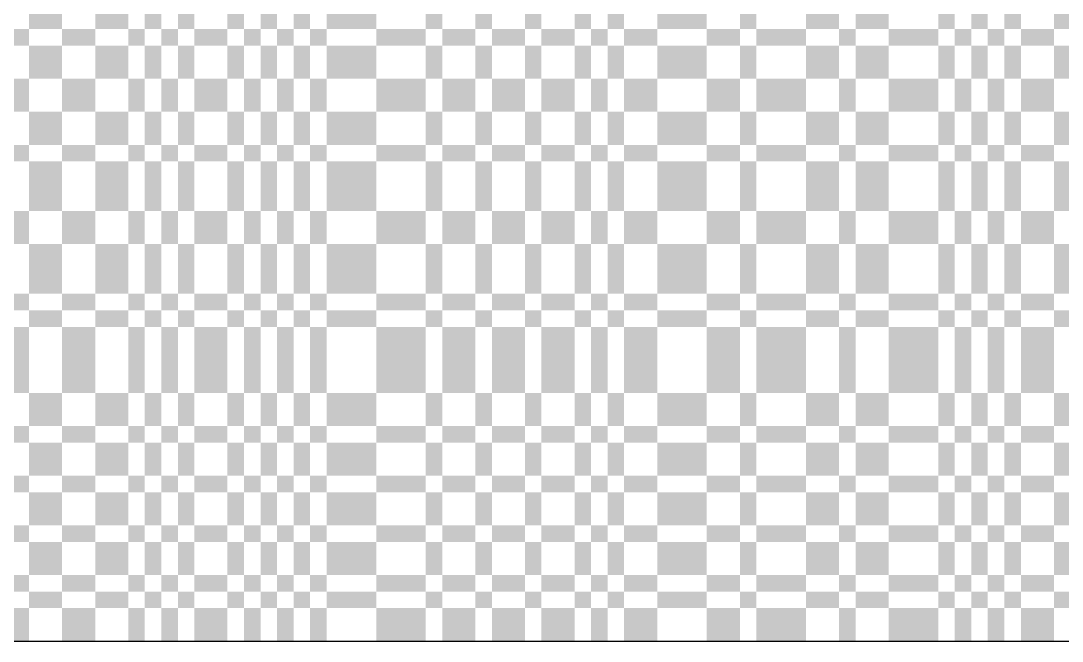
# Model space of a CAD drawing. Extents: x 0 to 10, y 0 to 10.
# Drawn here: x 4.99 to 6.25, y 1 to 1.75 of the extents above; entities that cross this region are included whole.
import ezdxf

# ---------------------------------------------------------------- set-up
doc = ezdxf.new("R2010")
doc.units = 0
doc.header["$MEASUREMENT"] = 0
doc.layers.add('CHROME', color=7, linetype='Continuous')
doc.layers.add('OUTLINE', color=7, linetype='Continuous')

msp = doc.modelspace()

# ---------------------------------------------------------------- linework, layer by layer
at = {"layer": 'CHROME'}
for points in [[(5, 1.74), (5.04, 1.74), (5, 1.76), (5.04, 1.76)], [(5.08, 1.74), (5.12, 1.74), (5.08, 1.76), (5.12, 1.76)], [(5.14, 1.74), (5.16, 1.74), (5.14, 1.76), (5.16, 1.76)], [(5.18, 1.74), (5.2, 1.74), (5.18, 1.76), (5.2, 1.76)], [(5.24, 1.74), (5.26, 1.74), (5.24, 1.76), (5.26, 1.76)], [(5.28, 1.74), (5.3, 1.74), (5.28, 1.76), (5.3, 1.76)], [(5.32, 1.74), (5.34, 1.74), (5.32, 1.76), (5.34, 1.76)], [(5.36, 1.74), (5.42, 1.74), (5.36, 1.76), (5.42, 1.76)], [(5.48, 1.74), (5.5, 1.74), (5.48, 1.76), (5.5, 1.76)], [(5.54, 1.74), (5.56, 1.74), (5.54, 1.76), (5.56, 1.76)], [(5.6, 1.74), (5.62, 1.74), (5.6, 1.76), (5.62, 1.76)], [(5.66, 1.74), (5.68, 1.74), (5.66, 1.76), (5.68, 1.76)], [(5.7, 1.74), (5.72, 1.74), (5.7, 1.76), (5.72, 1.76)], [(5.76, 1.74), (5.82, 1.74), (5.76, 1.76), (5.82, 1.76)], [(5.86, 1.74), (5.88, 1.74), (5.86, 1.76), (5.88, 1.76)], [(5.94, 1.74), (5.98, 1.74), (5.94, 1.76), (5.98, 1.76)], [(6, 1.74), (6.04, 1.74), (6, 1.76), (6.04, 1.76)], [(6.1, 1.74), (6.12, 1.74), (6.1, 1.76), (6.12, 1.76)], [(6.14, 1.74), (6.16, 1.74), (6.14, 1.76), (6.16, 1.76)], [(6.18, 1.74), (6.2, 1.74), (6.18, 1.76), (6.2, 1.76)], [(6.24, 1.74), (6.26, 1.74), (6.24, 1.76), (6.26, 1.76)], [(4.98, 1.72), (5, 1.72), (4.98, 1.74), (5, 1.74)], [(5.04, 1.72), (5.08, 1.72), (5.04, 1.74), (5.08, 1.74)], [(5.12, 1.72), (5.14, 1.72), (5.12, 1.74), (5.14, 1.74)], [(5.16, 1.72), (5.18, 1.72), (5.16, 1.74), (5.18, 1.74)], [(5.2, 1.72), (5.24, 1.72), (5.2, 1.74), (5.24, 1.74)], [(5.26, 1.72), (5.28, 1.72), (5.26, 1.74), (5.28, 1.74)], [(5.3, 1.72), (5.32, 1.72), (5.3, 1.74), (5.32, 1.74)], [(5.34, 1.72), (5.36, 1.72), (5.34, 1.74), (5.36, 1.74)], [(5.42, 1.72), (5.48, 1.72), (5.42, 1.74), (5.48, 1.74)], [(5.5, 1.72), (5.54, 1.72), (5.5, 1.74), (5.54, 1.74)], [(5.56, 1.72), (5.6, 1.72), (5.56, 1.74), (5.6, 1.74)], [(5.62, 1.72), (5.66, 1.72), (5.62, 1.74), (5.66, 1.74)], [(5.68, 1.72), (5.7, 1.72), (5.68, 1.74), (5.7, 1.74)], [(5.72, 1.72), (5.76, 1.72), (5.72, 1.74), (5.76, 1.74)], [(5.82, 1.72), (5.86, 1.72), (5.82, 1.74), (5.86, 1.74)], [(5.88, 1.72), (5.94, 1.72), (5.88, 1.74), (5.94, 1.74)], [(5.98, 1.72), (6, 1.72), (5.98, 1.74), (6, 1.74)], [(6.04, 1.72), (6.1, 1.72), (6.04, 1.74), (6.1, 1.74)], [(6.12, 1.72), (6.14, 1.72), (6.12, 1.74), (6.14, 1.74)], [(6.16, 1.72), (6.18, 1.72), (6.16, 1.74), (6.18, 1.74)], [(6.2, 1.72), (6.24, 1.72), (6.2, 1.74), (6.24, 1.74)], [(5, 1.68), (5.04, 1.68), (5, 1.72), (5.04, 1.72)], [(5.08, 1.68), (5.12, 1.68), (5.08, 1.72), (5.12, 1.72)], [(5.14, 1.68), (5.16, 1.68), (5.14, 1.72), (5.16, 1.72)], [(5.18, 1.68), (5.2, 1.68), (5.18, 1.72), (5.2, 1.72)], [(5.24, 1.68), (5.26, 1.68), (5.24, 1.72), (5.26, 1.72)], [(5.28, 1.68), (5.3, 1.68), (5.28, 1.72), (5.3, 1.72)], [(5.32, 1.68), (5.34, 1.68), (5.32, 1.72), (5.34, 1.72)], [(5.36, 1.68), (5.42, 1.68), (5.36, 1.72), (5.42, 1.72)], [(5.48, 1.68), (5.5, 1.68), (5.48, 1.72), (5.5, 1.72)], [(5.54, 1.68), (5.56, 1.68), (5.54, 1.72), (5.56, 1.72)], [(5.6, 1.68), (5.62, 1.68), (5.6, 1.72), (5.62, 1.72)], [(5.66, 1.68), (5.68, 1.68), (5.66, 1.72), (5.68, 1.72)], [(5.7, 1.68), (5.72, 1.68), (5.7, 1.72), (5.72, 1.72)], [(5.76, 1.68), (5.82, 1.68), (5.76, 1.72), (5.82, 1.72)], [(5.86, 1.68), (5.88, 1.68), (5.86, 1.72), (5.88, 1.72)], [(5.94, 1.68), (5.98, 1.68), (5.94, 1.72), (5.98, 1.72)], [(6, 1.68), (6.04, 1.68), (6, 1.72), (6.04, 1.72)], [(6.1, 1.68), (6.12, 1.68), (6.1, 1.72), (6.12, 1.72)], [(6.14, 1.68), (6.16, 1.68), (6.14, 1.72), (6.16, 1.72)], [(6.18, 1.68), (6.2, 1.68), (6.18, 1.72), (6.2, 1.72)], [(6.24, 1.68), (6.26, 1.68), (6.24, 1.72), (6.26, 1.72)], [(4.98, 1.64), (5, 1.64), (4.98, 1.68), (5, 1.68)], [(5.04, 1.64), (5.08, 1.64), (5.04, 1.68), (5.08, 1.68)], [(5.12, 1.64), (5.14, 1.64), (5.12, 1.68), (5.14, 1.68)], [(5.16, 1.64), (5.18, 1.64), (5.16, 1.68), (5.18, 1.68)], [(5.2, 1.64), (5.24, 1.64), (5.2, 1.68), (5.24, 1.68)], [(5.26, 1.64), (5.28, 1.64), (5.26, 1.68), (5.28, 1.68)], [(5.3, 1.64), (5.32, 1.64), (5.3, 1.68), (5.32, 1.68)], [(5.34, 1.64), (5.36, 1.64), (5.34, 1.68), (5.36, 1.68)], [(5.42, 1.64), (5.48, 1.64), (5.42, 1.68), (5.48, 1.68)], [(5.5, 1.64), (5.54, 1.64), (5.5, 1.68), (5.54, 1.68)], [(5.56, 1.64), (5.6, 1.64), (5.56, 1.68), (5.6, 1.68)], [(5.62, 1.64), (5.66, 1.64), (5.62, 1.68), (5.66, 1.68)], [(5.68, 1.64), (5.7, 1.64), (5.68, 1.68), (5.7, 1.68)], [(5.72, 1.64), (5.76, 1.64), (5.72, 1.68), (5.76, 1.68)], [(5.82, 1.64), (5.86, 1.64), (5.82, 1.68), (5.86, 1.68)], [(5.88, 1.64), (5.94, 1.64), (5.88, 1.68), (5.94, 1.68)], [(5.98, 1.64), (6, 1.64), (5.98, 1.68), (6, 1.68)], [(6.04, 1.64), (6.1, 1.64), (6.04, 1.68), (6.1, 1.68)], [(6.12, 1.64), (6.14, 1.64), (6.12, 1.68), (6.14, 1.68)], [(6.16, 1.64), (6.18, 1.64), (6.16, 1.68), (6.18, 1.68)], [(6.2, 1.64), (6.24, 1.64), (6.2, 1.68), (6.24, 1.68)], [(5, 1.6), (5.04, 1.6), (5, 1.64), (5.04, 1.64)], [(5.08, 1.6), (5.12, 1.6), (5.08, 1.64), (5.12, 1.64)], [(5.14, 1.6), (5.16, 1.6), (5.14, 1.64), (5.16, 1.64)], [(5.18, 1.6), (5.2, 1.6), (5.18, 1.64), (5.2, 1.64)], [(5.24, 1.6), (5.26, 1.6), (5.24, 1.64), (5.26, 1.64)], [(5.28, 1.6), (5.3, 1.6), (5.28, 1.64), (5.3, 1.64)], [(5.32, 1.6), (5.34, 1.6), (5.32, 1.64), (5.34, 1.64)], [(5.36, 1.6), (5.42, 1.6), (5.36, 1.64), (5.42, 1.64)], [(5.48, 1.6), (5.5, 1.6), (5.48, 1.64), (5.5, 1.64)], [(5.54, 1.6), (5.56, 1.6), (5.54, 1.64), (5.56, 1.64)], [(5.6, 1.6), (5.62, 1.6), (5.6, 1.64), (5.62, 1.64)], [(5.66, 1.6), (5.68, 1.6), (5.66, 1.64), (5.68, 1.64)], [(5.7, 1.6), (5.72, 1.6), (5.7, 1.64), (5.72, 1.64)], [(5.76, 1.6), (5.82, 1.6), (5.76, 1.64), (5.82, 1.64)], [(5.86, 1.6), (5.88, 1.6), (5.86, 1.64), (5.88, 1.64)], [(5.94, 1.6), (5.98, 1.6), (5.94, 1.64), (5.98, 1.64)], [(6, 1.6), (6.04, 1.6), (6, 1.64), (6.04, 1.64)], [(6.1, 1.6), (6.12, 1.6), (6.1, 1.64), (6.12, 1.64)], [(6.14, 1.6), (6.16, 1.6), (6.14, 1.64), (6.16, 1.64)], [(6.18, 1.6), (6.2, 1.6), (6.18, 1.64), (6.2, 1.64)], [(6.24, 1.6), (6.26, 1.6), (6.24, 1.64), (6.26, 1.64)], [(4.98, 1.58), (5, 1.58), (4.98, 1.6), (5, 1.6)], [(5.04, 1.58), (5.08, 1.58), (5.04, 1.6), (5.08, 1.6)], [(5.12, 1.58), (5.14, 1.58), (5.12, 1.6), (5.14, 1.6)], [(5.16, 1.58), (5.18, 1.58), (5.16, 1.6), (5.18, 1.6)], [(5.2, 1.58), (5.24, 1.58), (5.2, 1.6), (5.24, 1.6)], [(5.26, 1.58), (5.28, 1.58), (5.26, 1.6), (5.28, 1.6)], [(5.3, 1.58), (5.32, 1.58), (5.3, 1.6), (5.32, 1.6)], [(5.34, 1.58), (5.36, 1.58), (5.34, 1.6), (5.36, 1.6)], [(5.42, 1.58), (5.48, 1.58), (5.42, 1.6), (5.48, 1.6)], [(5.5, 1.58), (5.54, 1.58), (5.5, 1.6), (5.54, 1.6)], [(5.56, 1.58), (5.6, 1.58), (5.56, 1.6), (5.6, 1.6)], [(5.62, 1.58), (5.66, 1.58), (5.62, 1.6), (5.66, 1.6)], [(5.68, 1.58), (5.7, 1.58), (5.68, 1.6), (5.7, 1.6)], [(5.72, 1.58), (5.76, 1.58), (5.72, 1.6), (5.76, 1.6)], [(5.82, 1.58), (5.86, 1.58), (5.82, 1.6), (5.86, 1.6)], [(5.88, 1.58), (5.94, 1.58), (5.88, 1.6), (5.94, 1.6)], [(5.98, 1.58), (6, 1.58), (5.98, 1.6), (6, 1.6)], [(6.04, 1.58), (6.1, 1.58), (6.04, 1.6), (6.1, 1.6)], [(6.12, 1.58), (6.14, 1.58), (6.12, 1.6), (6.14, 1.6)], [(6.16, 1.58), (6.18, 1.58), (6.16, 1.6), (6.18, 1.6)], [(6.2, 1.58), (6.24, 1.58), (6.2, 1.6), (6.24, 1.6)], [(5, 1.52), (5.04, 1.52), (5, 1.58), (5.04, 1.58)], [(5.08, 1.52), (5.12, 1.52), (5.08, 1.58), (5.12, 1.58)], [(5.14, 1.52), (5.16, 1.52), (5.14, 1.58), (5.16, 1.58)], [(5.18, 1.52), (5.2, 1.52), (5.18, 1.58), (5.2, 1.58)], [(5.24, 1.52), (5.26, 1.52), (5.24, 1.58), (5.26, 1.58)], [(5.28, 1.52), (5.3, 1.52), (5.28, 1.58), (5.3, 1.58)], [(5.32, 1.52), (5.34, 1.52), (5.32, 1.58), (5.34, 1.58)], [(5.36, 1.52), (5.42, 1.52), (5.36, 1.58), (5.42, 1.58)], [(5.48, 1.52), (5.5, 1.52), (5.48, 1.58), (5.5, 1.58)], [(5.54, 1.52), (5.56, 1.52), (5.54, 1.58), (5.56, 1.58)], [(5.6, 1.52), (5.62, 1.52), (5.6, 1.58), (5.62, 1.58)], [(5.66, 1.52), (5.68, 1.52), (5.66, 1.58), (5.68, 1.58)], [(5.7, 1.52), (5.72, 1.52), (5.7, 1.58), (5.72, 1.58)], [(5.76, 1.52), (5.82, 1.52), (5.76, 1.58), (5.82, 1.58)], [(5.86, 1.52), (5.88, 1.52), (5.86, 1.58), (5.88, 1.58)], [(5.94, 1.52), (5.98, 1.52), (5.94, 1.58), (5.98, 1.58)], [(6, 1.52), (6.04, 1.52), (6, 1.58), (6.04, 1.58)], [(6.1, 1.52), (6.12, 1.52), (6.1, 1.58), (6.12, 1.58)], [(6.14, 1.52), (6.16, 1.52), (6.14, 1.58), (6.16, 1.58)], [(6.18, 1.52), (6.2, 1.52), (6.18, 1.58), (6.2, 1.58)], [(6.24, 1.52), (6.26, 1.52), (6.24, 1.58), (6.26, 1.58)], [(4.98, 1.48), (5, 1.48), (4.98, 1.52), (5, 1.52)], [(5.04, 1.48), (5.08, 1.48), (5.04, 1.52), (5.08, 1.52)], [(5.12, 1.48), (5.14, 1.48), (5.12, 1.52), (5.14, 1.52)], [(5.16, 1.48), (5.18, 1.48), (5.16, 1.52), (5.18, 1.52)], [(5.2, 1.48), (5.24, 1.48), (5.2, 1.52), (5.24, 1.52)], [(5.26, 1.48), (5.28, 1.48), (5.26, 1.52), (5.28, 1.52)], [(5.3, 1.48), (5.32, 1.48), (5.3, 1.52), (5.32, 1.52)], [(5.34, 1.48), (5.36, 1.48), (5.34, 1.52), (5.36, 1.52)], [(5.42, 1.48), (5.48, 1.48), (5.42, 1.52), (5.48, 1.52)], [(5.5, 1.48), (5.54, 1.48), (5.5, 1.52), (5.54, 1.52)], [(5.56, 1.48), (5.6, 1.48), (5.56, 1.52), (5.6, 1.52)], [(5.62, 1.48), (5.66, 1.48), (5.62, 1.52), (5.66, 1.52)], [(5.68, 1.48), (5.7, 1.48), (5.68, 1.52), (5.7, 1.52)], [(5.72, 1.48), (5.76, 1.48), (5.72, 1.52), (5.76, 1.52)], [(5.82, 1.48), (5.86, 1.48), (5.82, 1.52), (5.86, 1.52)], [(5.88, 1.48), (5.94, 1.48), (5.88, 1.52), (5.94, 1.52)], [(5.98, 1.48), (6, 1.48), (5.98, 1.52), (6, 1.52)], [(6.04, 1.48), (6.1, 1.48), (6.04, 1.52), (6.1, 1.52)], [(6.12, 1.48), (6.14, 1.48), (6.12, 1.52), (6.14, 1.52)], [(6.16, 1.48), (6.18, 1.48), (6.16, 1.52), (6.18, 1.52)], [(6.2, 1.48), (6.24, 1.48), (6.2, 1.52), (6.24, 1.52)], [(5, 1.42), (5.04, 1.42), (5, 1.48), (5.04, 1.48)], [(5.08, 1.42), (5.12, 1.42), (5.08, 1.48), (5.12, 1.48)], [(5.14, 1.42), (5.16, 1.42), (5.14, 1.48), (5.16, 1.48)], [(5.18, 1.42), (5.2, 1.42), (5.18, 1.48), (5.2, 1.48)], [(5.24, 1.42), (5.26, 1.42), (5.24, 1.48), (5.26, 1.48)], [(5.28, 1.42), (5.3, 1.42), (5.28, 1.48), (5.3, 1.48)], [(5.32, 1.42), (5.34, 1.42), (5.32, 1.48), (5.34, 1.48)], [(5.36, 1.42), (5.42, 1.42), (5.36, 1.48), (5.42, 1.48)], [(5.48, 1.42), (5.5, 1.42), (5.48, 1.48), (5.5, 1.48)], [(5.54, 1.42), (5.56, 1.42), (5.54, 1.48), (5.56, 1.48)], [(5.6, 1.42), (5.62, 1.42), (5.6, 1.48), (5.62, 1.48)], [(5.66, 1.42), (5.68, 1.42), (5.66, 1.48), (5.68, 1.48)], [(5.7, 1.42), (5.72, 1.42), (5.7, 1.48), (5.72, 1.48)], [(5.76, 1.42), (5.82, 1.42), (5.76, 1.48), (5.82, 1.48)], [(5.86, 1.42), (5.88, 1.42), (5.86, 1.48), (5.88, 1.48)], [(5.94, 1.42), (5.98, 1.42), (5.94, 1.48), (5.98, 1.48)], [(6, 1.42), (6.04, 1.42), (6, 1.48), (6.04, 1.48)], [(6.1, 1.42), (6.12, 1.42), (6.1, 1.48), (6.12, 1.48)], [(6.14, 1.42), (6.16, 1.42), (6.14, 1.48), (6.16, 1.48)], [(6.18, 1.42), (6.2, 1.42), (6.18, 1.48), (6.2, 1.48)], [(6.24, 1.42), (6.26, 1.42), (6.24, 1.48), (6.26, 1.48)], [(4.98, 1.4), (5, 1.4), (4.98, 1.42), (5, 1.42)], [(5.04, 1.4), (5.08, 1.4), (5.04, 1.42), (5.08, 1.42)], [(5.12, 1.4), (5.14, 1.4), (5.12, 1.42), (5.14, 1.42)], [(5.16, 1.4), (5.18, 1.4), (5.16, 1.42), (5.18, 1.42)], [(5.2, 1.4), (5.24, 1.4), (5.2, 1.42), (5.24, 1.42)], [(5.26, 1.4), (5.28, 1.4), (5.26, 1.42), (5.28, 1.42)], [(5.3, 1.4), (5.32, 1.4), (5.3, 1.42), (5.32, 1.42)], [(5.34, 1.4), (5.36, 1.4), (5.34, 1.42), (5.36, 1.42)], [(5.42, 1.4), (5.48, 1.4), (5.42, 1.42), (5.48, 1.42)], [(5.5, 1.4), (5.54, 1.4), (5.5, 1.42), (5.54, 1.42)], [(5.56, 1.4), (5.6, 1.4), (5.56, 1.42), (5.6, 1.42)], [(5.62, 1.4), (5.66, 1.4), (5.62, 1.42), (5.66, 1.42)], [(5.68, 1.4), (5.7, 1.4), (5.68, 1.42), (5.7, 1.42)], [(5.72, 1.4), (5.76, 1.4), (5.72, 1.42), (5.76, 1.42)], [(5.82, 1.4), (5.86, 1.4), (5.82, 1.42), (5.86, 1.42)], [(5.88, 1.4), (5.94, 1.4), (5.88, 1.42), (5.94, 1.42)], [(5.98, 1.4), (6, 1.4), (5.98, 1.42), (6, 1.42)], [(6.04, 1.4), (6.1, 1.4), (6.04, 1.42), (6.1, 1.42)], [(6.12, 1.4), (6.14, 1.4), (6.12, 1.42), (6.14, 1.42)], [(6.16, 1.4), (6.18, 1.4), (6.16, 1.42), (6.18, 1.42)], [(6.2, 1.4), (6.24, 1.4), (6.2, 1.42), (6.24, 1.42)], [(5, 1.38), (5.04, 1.38), (5, 1.4), (5.04, 1.4)], [(5.08, 1.38), (5.12, 1.38), (5.08, 1.4), (5.12, 1.4)], [(5.14, 1.38), (5.16, 1.38), (5.14, 1.4), (5.16, 1.4)], [(5.18, 1.38), (5.2, 1.38), (5.18, 1.4), (5.2, 1.4)], [(5.24, 1.38), (5.26, 1.38), (5.24, 1.4), (5.26, 1.4)], [(5.28, 1.38), (5.3, 1.38), (5.28, 1.4), (5.3, 1.4)], [(5.32, 1.38), (5.34, 1.38), (5.32, 1.4), (5.34, 1.4)], [(5.36, 1.38), (5.42, 1.38), (5.36, 1.4), (5.42, 1.4)], [(5.48, 1.38), (5.5, 1.38), (5.48, 1.4), (5.5, 1.4)], [(5.54, 1.38), (5.56, 1.38), (5.54, 1.4), (5.56, 1.4)], [(5.6, 1.38), (5.62, 1.38), (5.6, 1.4), (5.62, 1.4)], [(5.66, 1.38), (5.68, 1.38), (5.66, 1.4), (5.68, 1.4)], [(5.7, 1.38), (5.72, 1.38), (5.7, 1.4), (5.72, 1.4)], [(5.76, 1.38), (5.82, 1.38), (5.76, 1.4), (5.82, 1.4)], [(5.86, 1.38), (5.88, 1.38), (5.86, 1.4), (5.88, 1.4)], [(5.94, 1.38), (5.98, 1.38), (5.94, 1.4), (5.98, 1.4)], [(6, 1.38), (6.04, 1.38), (6, 1.4), (6.04, 1.4)], [(6.1, 1.38), (6.12, 1.38), (6.1, 1.4), (6.12, 1.4)], [(6.14, 1.38), (6.16, 1.38), (6.14, 1.4), (6.16, 1.4)], [(6.18, 1.38), (6.2, 1.38), (6.18, 1.4), (6.2, 1.4)], [(6.24, 1.38), (6.26, 1.38), (6.24, 1.4), (6.26, 1.4)], [(4.98, 1.3), (5, 1.3), (4.98, 1.38), (5, 1.38)], [(5.04, 1.3), (5.08, 1.3), (5.04, 1.38), (5.08, 1.38)], [(5.12, 1.3), (5.14, 1.3), (5.12, 1.38), (5.14, 1.38)], [(5.16, 1.3), (5.18, 1.3), (5.16, 1.38), (5.18, 1.38)], [(5.2, 1.3), (5.24, 1.3), (5.2, 1.38), (5.24, 1.38)], [(5.26, 1.3), (5.28, 1.3), (5.26, 1.38), (5.28, 1.38)], [(5.3, 1.3), (5.32, 1.3), (5.3, 1.38), (5.32, 1.38)], [(5.34, 1.3), (5.36, 1.3), (5.34, 1.38), (5.36, 1.38)], [(5.42, 1.3), (5.48, 1.3), (5.42, 1.38), (5.48, 1.38)], [(5.5, 1.3), (5.54, 1.3), (5.5, 1.38), (5.54, 1.38)], [(5.56, 1.3), (5.6, 1.3), (5.56, 1.38), (5.6, 1.38)], [(5.62, 1.3), (5.66, 1.3), (5.62, 1.38), (5.66, 1.38)], [(5.68, 1.3), (5.7, 1.3), (5.68, 1.38), (5.7, 1.38)], [(5.72, 1.3), (5.76, 1.3), (5.72, 1.38), (5.76, 1.38)], [(5.82, 1.3), (5.86, 1.3), (5.82, 1.38), (5.86, 1.38)], [(5.88, 1.3), (5.94, 1.3), (5.88, 1.38), (5.94, 1.38)], [(5.98, 1.3), (6, 1.3), (5.98, 1.38), (6, 1.38)], [(6.04, 1.3), (6.1, 1.3), (6.04, 1.38), (6.1, 1.38)], [(6.12, 1.3), (6.14, 1.3), (6.12, 1.38), (6.14, 1.38)], [(6.16, 1.3), (6.18, 1.3), (6.16, 1.38), (6.18, 1.38)], [(6.2, 1.3), (6.24, 1.3), (6.2, 1.38), (6.24, 1.38)], [(5, 1.26), (5.04, 1.26), (5, 1.3), (5.04, 1.3)], [(5.08, 1.26), (5.12, 1.26), (5.08, 1.3), (5.12, 1.3)], [(5.14, 1.26), (5.16, 1.26), (5.14, 1.3), (5.16, 1.3)], [(5.18, 1.26), (5.2, 1.26), (5.18, 1.3), (5.2, 1.3)], [(5.24, 1.26), (5.26, 1.26), (5.24, 1.3), (5.26, 1.3)], [(5.28, 1.26), (5.3, 1.26), (5.28, 1.3), (5.3, 1.3)], [(5.32, 1.26), (5.34, 1.26), (5.32, 1.3), (5.34, 1.3)], [(5.36, 1.26), (5.42, 1.26), (5.36, 1.3), (5.42, 1.3)], [(5.48, 1.26), (5.5, 1.26), (5.48, 1.3), (5.5, 1.3)], [(5.54, 1.26), (5.56, 1.26), (5.54, 1.3), (5.56, 1.3)], [(5.6, 1.26), (5.62, 1.26), (5.6, 1.3), (5.62, 1.3)], [(5.66, 1.26), (5.68, 1.26), (5.66, 1.3), (5.68, 1.3)], [(5.7, 1.26), (5.72, 1.26), (5.7, 1.3), (5.72, 1.3)], [(5.76, 1.26), (5.82, 1.26), (5.76, 1.3), (5.82, 1.3)], [(5.86, 1.26), (5.88, 1.26), (5.86, 1.3), (5.88, 1.3)], [(5.94, 1.26), (5.98, 1.26), (5.94, 1.3), (5.98, 1.3)], [(6, 1.26), (6.04, 1.26), (6, 1.3), (6.04, 1.3)], [(6.1, 1.26), (6.12, 1.26), (6.1, 1.3), (6.12, 1.3)], [(6.14, 1.26), (6.16, 1.26), (6.14, 1.3), (6.16, 1.3)], [(6.18, 1.26), (6.2, 1.26), (6.18, 1.3), (6.2, 1.3)], [(6.24, 1.26), (6.26, 1.26), (6.24, 1.3), (6.26, 1.3)], [(4.98, 1.24), (5, 1.24), (4.98, 1.26), (5, 1.26)], [(5.04, 1.24), (5.08, 1.24), (5.04, 1.26), (5.08, 1.26)], [(5.12, 1.24), (5.14, 1.24), (5.12, 1.26), (5.14, 1.26)], [(5.16, 1.24), (5.18, 1.24), (5.16, 1.26), (5.18, 1.26)], [(5.2, 1.24), (5.24, 1.24), (5.2, 1.26), (5.24, 1.26)], [(5.26, 1.24), (5.28, 1.24), (5.26, 1.26), (5.28, 1.26)], [(5.3, 1.24), (5.32, 1.24), (5.3, 1.26), (5.32, 1.26)], [(5.34, 1.24), (5.36, 1.24), (5.34, 1.26), (5.36, 1.26)], [(5.42, 1.24), (5.48, 1.24), (5.42, 1.26), (5.48, 1.26)], [(5.5, 1.24), (5.54, 1.24), (5.5, 1.26), (5.54, 1.26)], [(5.56, 1.24), (5.6, 1.24), (5.56, 1.26), (5.6, 1.26)], [(5.62, 1.24), (5.66, 1.24), (5.62, 1.26), (5.66, 1.26)], [(5.68, 1.24), (5.7, 1.24), (5.68, 1.26), (5.7, 1.26)], [(5.72, 1.24), (5.76, 1.24), (5.72, 1.26), (5.76, 1.26)], [(5.82, 1.24), (5.86, 1.24), (5.82, 1.26), (5.86, 1.26)], [(5.88, 1.24), (5.94, 1.24), (5.88, 1.26), (5.94, 1.26)], [(5.98, 1.24), (6, 1.24), (5.98, 1.26), (6, 1.26)], [(6.04, 1.24), (6.1, 1.24), (6.04, 1.26), (6.1, 1.26)], [(6.12, 1.24), (6.14, 1.24), (6.12, 1.26), (6.14, 1.26)], [(6.16, 1.24), (6.18, 1.24), (6.16, 1.26), (6.18, 1.26)], [(6.2, 1.24), (6.24, 1.24), (6.2, 1.26), (6.24, 1.26)], [(5, 1.2), (5.04, 1.2), (5, 1.24), (5.04, 1.24)], [(5.08, 1.2), (5.12, 1.2), (5.08, 1.24), (5.12, 1.24)], [(5.14, 1.2), (5.16, 1.2), (5.14, 1.24), (5.16, 1.24)], [(5.18, 1.2), (5.2, 1.2), (5.18, 1.24), (5.2, 1.24)], [(5.24, 1.2), (5.26, 1.2), (5.24, 1.24), (5.26, 1.24)], [(5.28, 1.2), (5.3, 1.2), (5.28, 1.24), (5.3, 1.24)], [(5.32, 1.2), (5.34, 1.2), (5.32, 1.24), (5.34, 1.24)], [(5.36, 1.2), (5.42, 1.2), (5.36, 1.24), (5.42, 1.24)], [(5.48, 1.2), (5.5, 1.2), (5.48, 1.24), (5.5, 1.24)], [(5.54, 1.2), (5.56, 1.2), (5.54, 1.24), (5.56, 1.24)], [(5.6, 1.2), (5.62, 1.2), (5.6, 1.24), (5.62, 1.24)], [(5.66, 1.2), (5.68, 1.2), (5.66, 1.24), (5.68, 1.24)], [(5.7, 1.2), (5.72, 1.2), (5.7, 1.24), (5.72, 1.24)], [(5.76, 1.2), (5.82, 1.2), (5.76, 1.24), (5.82, 1.24)], [(5.86, 1.2), (5.88, 1.2), (5.86, 1.24), (5.88, 1.24)], [(5.94, 1.2), (5.98, 1.2), (5.94, 1.24), (5.98, 1.24)], [(6, 1.2), (6.04, 1.2), (6, 1.24), (6.04, 1.24)], [(6.1, 1.2), (6.12, 1.2), (6.1, 1.24), (6.12, 1.24)], [(6.14, 1.2), (6.16, 1.2), (6.14, 1.24), (6.16, 1.24)], [(6.18, 1.2), (6.2, 1.2), (6.18, 1.24), (6.2, 1.24)], [(6.24, 1.2), (6.26, 1.2), (6.24, 1.24), (6.26, 1.24)], [(4.98, 1.18), (5, 1.18), (4.98, 1.2), (5, 1.2)], [(5.04, 1.18), (5.08, 1.18), (5.04, 1.2), (5.08, 1.2)], [(5.12, 1.18), (5.14, 1.18), (5.12, 1.2), (5.14, 1.2)], [(5.16, 1.18), (5.18, 1.18), (5.16, 1.2), (5.18, 1.2)], [(5.2, 1.18), (5.24, 1.18), (5.2, 1.2), (5.24, 1.2)], [(5.26, 1.18), (5.28, 1.18), (5.26, 1.2), (5.28, 1.2)], [(5.3, 1.18), (5.32, 1.18), (5.3, 1.2), (5.32, 1.2)], [(5.34, 1.18), (5.36, 1.18), (5.34, 1.2), (5.36, 1.2)], [(5.42, 1.18), (5.48, 1.18), (5.42, 1.2), (5.48, 1.2)], [(5.5, 1.18), (5.54, 1.18), (5.5, 1.2), (5.54, 1.2)], [(5.56, 1.18), (5.6, 1.18), (5.56, 1.2), (5.6, 1.2)], [(5.62, 1.18), (5.66, 1.18), (5.62, 1.2), (5.66, 1.2)], [(5.68, 1.18), (5.7, 1.18), (5.68, 1.2), (5.7, 1.2)], [(5.72, 1.18), (5.76, 1.18), (5.72, 1.2), (5.76, 1.2)], [(5.82, 1.18), (5.86, 1.18), (5.82, 1.2), (5.86, 1.2)], [(5.88, 1.18), (5.94, 1.18), (5.88, 1.2), (5.94, 1.2)], [(5.98, 1.18), (6, 1.18), (5.98, 1.2), (6, 1.2)], [(6.04, 1.18), (6.1, 1.18), (6.04, 1.2), (6.1, 1.2)], [(6.12, 1.18), (6.14, 1.18), (6.12, 1.2), (6.14, 1.2)], [(6.16, 1.18), (6.18, 1.18), (6.16, 1.2), (6.18, 1.2)], [(6.2, 1.18), (6.24, 1.18), (6.2, 1.2), (6.24, 1.2)], [(5, 1.14), (5.04, 1.14), (5, 1.18), (5.04, 1.18)], [(5.08, 1.14), (5.12, 1.14), (5.08, 1.18), (5.12, 1.18)], [(5.14, 1.14), (5.16, 1.14), (5.14, 1.18), (5.16, 1.18)], [(5.18, 1.14), (5.2, 1.14), (5.18, 1.18), (5.2, 1.18)], [(5.24, 1.14), (5.26, 1.14), (5.24, 1.18), (5.26, 1.18)], [(5.28, 1.14), (5.3, 1.14), (5.28, 1.18), (5.3, 1.18)], [(5.32, 1.14), (5.34, 1.14), (5.32, 1.18), (5.34, 1.18)], [(5.36, 1.14), (5.42, 1.14), (5.36, 1.18), (5.42, 1.18)], [(5.48, 1.14), (5.5, 1.14), (5.48, 1.18), (5.5, 1.18)], [(5.54, 1.14), (5.56, 1.14), (5.54, 1.18), (5.56, 1.18)], [(5.6, 1.14), (5.62, 1.14), (5.6, 1.18), (5.62, 1.18)], [(5.66, 1.14), (5.68, 1.14), (5.66, 1.18), (5.68, 1.18)], [(5.7, 1.14), (5.72, 1.14), (5.7, 1.18), (5.72, 1.18)], [(5.76, 1.14), (5.82, 1.14), (5.76, 1.18), (5.82, 1.18)], [(5.86, 1.14), (5.88, 1.14), (5.86, 1.18), (5.88, 1.18)], [(5.94, 1.14), (5.98, 1.14), (5.94, 1.18), (5.98, 1.18)], [(6, 1.14), (6.04, 1.14), (6, 1.18), (6.04, 1.18)], [(6.1, 1.14), (6.12, 1.14), (6.1, 1.18), (6.12, 1.18)], [(6.14, 1.14), (6.16, 1.14), (6.14, 1.18), (6.16, 1.18)], [(6.18, 1.14), (6.2, 1.14), (6.18, 1.18), (6.2, 1.18)], [(6.24, 1.14), (6.26, 1.14), (6.24, 1.18), (6.26, 1.18)], [(4.98, 1.12), (5, 1.12), (4.98, 1.14), (5, 1.14)], [(5.04, 1.12), (5.08, 1.12), (5.04, 1.14), (5.08, 1.14)], [(5.12, 1.12), (5.14, 1.12), (5.12, 1.14), (5.14, 1.14)], [(5.16, 1.12), (5.18, 1.12), (5.16, 1.14), (5.18, 1.14)], [(5.2, 1.12), (5.24, 1.12), (5.2, 1.14), (5.24, 1.14)], [(5.26, 1.12), (5.28, 1.12), (5.26, 1.14), (5.28, 1.14)], [(5.3, 1.12), (5.32, 1.12), (5.3, 1.14), (5.32, 1.14)], [(5.34, 1.12), (5.36, 1.12), (5.34, 1.14), (5.36, 1.14)], [(5.42, 1.12), (5.48, 1.12), (5.42, 1.14), (5.48, 1.14)], [(5.5, 1.12), (5.54, 1.12), (5.5, 1.14), (5.54, 1.14)], [(5.56, 1.12), (5.6, 1.12), (5.56, 1.14), (5.6, 1.14)], [(5.62, 1.12), (5.66, 1.12), (5.62, 1.14), (5.66, 1.14)], [(5.68, 1.12), (5.7, 1.12), (5.68, 1.14), (5.7, 1.14)], [(5.72, 1.12), (5.76, 1.12), (5.72, 1.14), (5.76, 1.14)], [(5.82, 1.12), (5.86, 1.12), (5.82, 1.14), (5.86, 1.14)], [(5.88, 1.12), (5.94, 1.12), (5.88, 1.14), (5.94, 1.14)], [(5.98, 1.12), (6, 1.12), (5.98, 1.14), (6, 1.14)], [(6.04, 1.12), (6.1, 1.12), (6.04, 1.14), (6.1, 1.14)], [(6.12, 1.12), (6.14, 1.12), (6.12, 1.14), (6.14, 1.14)], [(6.16, 1.12), (6.18, 1.12), (6.16, 1.14), (6.18, 1.14)], [(6.2, 1.12), (6.24, 1.12), (6.2, 1.14), (6.24, 1.14)], [(5, 1.08), (5.04, 1.08), (5, 1.12), (5.04, 1.12)], [(5.08, 1.08), (5.12, 1.08), (5.08, 1.12), (5.12, 1.12)], [(5.14, 1.08), (5.16, 1.08), (5.14, 1.12), (5.16, 1.12)], [(5.18, 1.08), (5.2, 1.08), (5.18, 1.12), (5.2, 1.12)], [(5.24, 1.08), (5.26, 1.08), (5.24, 1.12), (5.26, 1.12)], [(5.28, 1.08), (5.3, 1.08), (5.28, 1.12), (5.3, 1.12)], [(5.32, 1.08), (5.34, 1.08), (5.32, 1.12), (5.34, 1.12)], [(5.36, 1.08), (5.42, 1.08), (5.36, 1.12), (5.42, 1.12)], [(5.48, 1.08), (5.5, 1.08), (5.48, 1.12), (5.5, 1.12)], [(5.54, 1.08), (5.56, 1.08), (5.54, 1.12), (5.56, 1.12)], [(5.6, 1.08), (5.62, 1.08), (5.6, 1.12), (5.62, 1.12)], [(5.66, 1.08), (5.68, 1.08), (5.66, 1.12), (5.68, 1.12)], [(5.7, 1.08), (5.72, 1.08), (5.7, 1.12), (5.72, 1.12)], [(5.76, 1.08), (5.82, 1.08), (5.76, 1.12), (5.82, 1.12)], [(5.86, 1.08), (5.88, 1.08), (5.86, 1.12), (5.88, 1.12)], [(5.94, 1.08), (5.98, 1.08), (5.94, 1.12), (5.98, 1.12)], [(6, 1.08), (6.04, 1.08), (6, 1.12), (6.04, 1.12)], [(6.1, 1.08), (6.12, 1.08), (6.1, 1.12), (6.12, 1.12)], [(6.14, 1.08), (6.16, 1.08), (6.14, 1.12), (6.16, 1.12)], [(6.18, 1.08), (6.2, 1.08), (6.18, 1.12), (6.2, 1.12)], [(6.24, 1.08), (6.26, 1.08), (6.24, 1.12), (6.26, 1.12)], [(4.98, 1.06), (5, 1.06), (4.98, 1.08), (5, 1.08)], [(5.04, 1.06), (5.08, 1.06), (5.04, 1.08), (5.08, 1.08)], [(5.12, 1.06), (5.14, 1.06), (5.12, 1.08), (5.14, 1.08)], [(5.16, 1.06), (5.18, 1.06), (5.16, 1.08), (5.18, 1.08)], [(5.2, 1.06), (5.24, 1.06), (5.2, 1.08), (5.24, 1.08)], [(5.26, 1.06), (5.28, 1.06), (5.26, 1.08), (5.28, 1.08)], [(5.3, 1.06), (5.32, 1.06), (5.3, 1.08), (5.32, 1.08)], [(5.34, 1.06), (5.36, 1.06), (5.34, 1.08), (5.36, 1.08)], [(5.42, 1.06), (5.48, 1.06), (5.42, 1.08), (5.48, 1.08)], [(5.5, 1.06), (5.54, 1.06), (5.5, 1.08), (5.54, 1.08)], [(5.56, 1.06), (5.6, 1.06), (5.56, 1.08), (5.6, 1.08)], [(5.62, 1.06), (5.66, 1.06), (5.62, 1.08), (5.66, 1.08)], [(5.68, 1.06), (5.7, 1.06), (5.68, 1.08), (5.7, 1.08)], [(5.72, 1.06), (5.76, 1.06), (5.72, 1.08), (5.76, 1.08)], [(5.82, 1.06), (5.86, 1.06), (5.82, 1.08), (5.86, 1.08)], [(5.88, 1.06), (5.94, 1.06), (5.88, 1.08), (5.94, 1.08)], [(5.98, 1.06), (6, 1.06), (5.98, 1.08), (6, 1.08)], [(6.04, 1.06), (6.1, 1.06), (6.04, 1.08), (6.1, 1.08)], [(6.12, 1.06), (6.14, 1.06), (6.12, 1.08), (6.14, 1.08)], [(6.16, 1.06), (6.18, 1.06), (6.16, 1.08), (6.18, 1.08)], [(6.2, 1.06), (6.24, 1.06), (6.2, 1.08), (6.24, 1.08)], [(5, 1.04), (5.04, 1.04), (5, 1.06), (5.04, 1.06)], [(5.08, 1.04), (5.12, 1.04), (5.08, 1.06), (5.12, 1.06)], [(5.14, 1.04), (5.16, 1.04), (5.14, 1.06), (5.16, 1.06)], [(5.18, 1.04), (5.2, 1.04), (5.18, 1.06), (5.2, 1.06)], [(5.24, 1.04), (5.26, 1.04), (5.24, 1.06), (5.26, 1.06)], [(5.28, 1.04), (5.3, 1.04), (5.28, 1.06), (5.3, 1.06)], [(5.32, 1.04), (5.34, 1.04), (5.32, 1.06), (5.34, 1.06)], [(5.36, 1.04), (5.42, 1.04), (5.36, 1.06), (5.42, 1.06)], [(5.48, 1.04), (5.5, 1.04), (5.48, 1.06), (5.5, 1.06)], [(5.54, 1.04), (5.56, 1.04), (5.54, 1.06), (5.56, 1.06)], [(5.6, 1.04), (5.62, 1.04), (5.6, 1.06), (5.62, 1.06)], [(5.66, 1.04), (5.68, 1.04), (5.66, 1.06), (5.68, 1.06)], [(5.7, 1.04), (5.72, 1.04), (5.7, 1.06), (5.72, 1.06)], [(5.76, 1.04), (5.82, 1.04), (5.76, 1.06), (5.82, 1.06)], [(5.86, 1.04), (5.88, 1.04), (5.86, 1.06), (5.88, 1.06)], [(5.94, 1.04), (5.98, 1.04), (5.94, 1.06), (5.98, 1.06)], [(6, 1.04), (6.04, 1.04), (6, 1.06), (6.04, 1.06)], [(6.1, 1.04), (6.12, 1.04), (6.1, 1.06), (6.12, 1.06)], [(6.14, 1.04), (6.16, 1.04), (6.14, 1.06), (6.16, 1.06)], [(6.18, 1.04), (6.2, 1.04), (6.18, 1.06), (6.2, 1.06)], [(6.24, 1.04), (6.26, 1.04), (6.24, 1.06), (6.26, 1.06)], [(4.98, 1), (5, 1), (4.98, 1.04), (5, 1.04)], [(5.04, 1), (5.08, 1), (5.04, 1.04), (5.08, 1.04)], [(5.12, 1), (5.14, 1), (5.12, 1.04), (5.14, 1.04)], [(5.16, 1), (5.18, 1), (5.16, 1.04), (5.18, 1.04)], [(5.2, 1), (5.24, 1), (5.2, 1.04), (5.24, 1.04)], [(5.26, 1), (5.28, 1), (5.26, 1.04), (5.28, 1.04)], [(5.3, 1), (5.32, 1), (5.3, 1.04), (5.32, 1.04)], [(5.34, 1), (5.36, 1), (5.34, 1.04), (5.36, 1.04)], [(5.42, 1), (5.48, 1), (5.42, 1.04), (5.48, 1.04)], [(5.5, 1), (5.54, 1), (5.5, 1.04), (5.54, 1.04)], [(5.56, 1), (5.6, 1), (5.56, 1.04), (5.6, 1.04)], [(5.62, 1), (5.66, 1), (5.62, 1.04), (5.66, 1.04)], [(5.68, 1), (5.7, 1), (5.68, 1.04), (5.7, 1.04)], [(5.72, 1), (5.76, 1), (5.72, 1.04), (5.76, 1.04)], [(5.82, 1), (5.86, 1), (5.82, 1.04), (5.86, 1.04)], [(5.88, 1), (5.94, 1), (5.88, 1.04), (5.94, 1.04)], [(5.98, 1), (6, 1), (5.98, 1.04), (6, 1.04)], [(6.04, 1), (6.1, 1), (6.04, 1.04), (6.1, 1.04)], [(6.12, 1), (6.14, 1), (6.12, 1.04), (6.14, 1.04)], [(6.16, 1), (6.18, 1), (6.16, 1.04), (6.18, 1.04)], [(6.2, 1), (6.24, 1), (6.2, 1.04), (6.24, 1.04)]]:
    msp.add_solid(points, dxfattribs=at)
at = {"layer": 'OUTLINE'}
msp.add_line((1, 1), (9, 1), dxfattribs=at)

doc.saveas('drawing.dxf')
